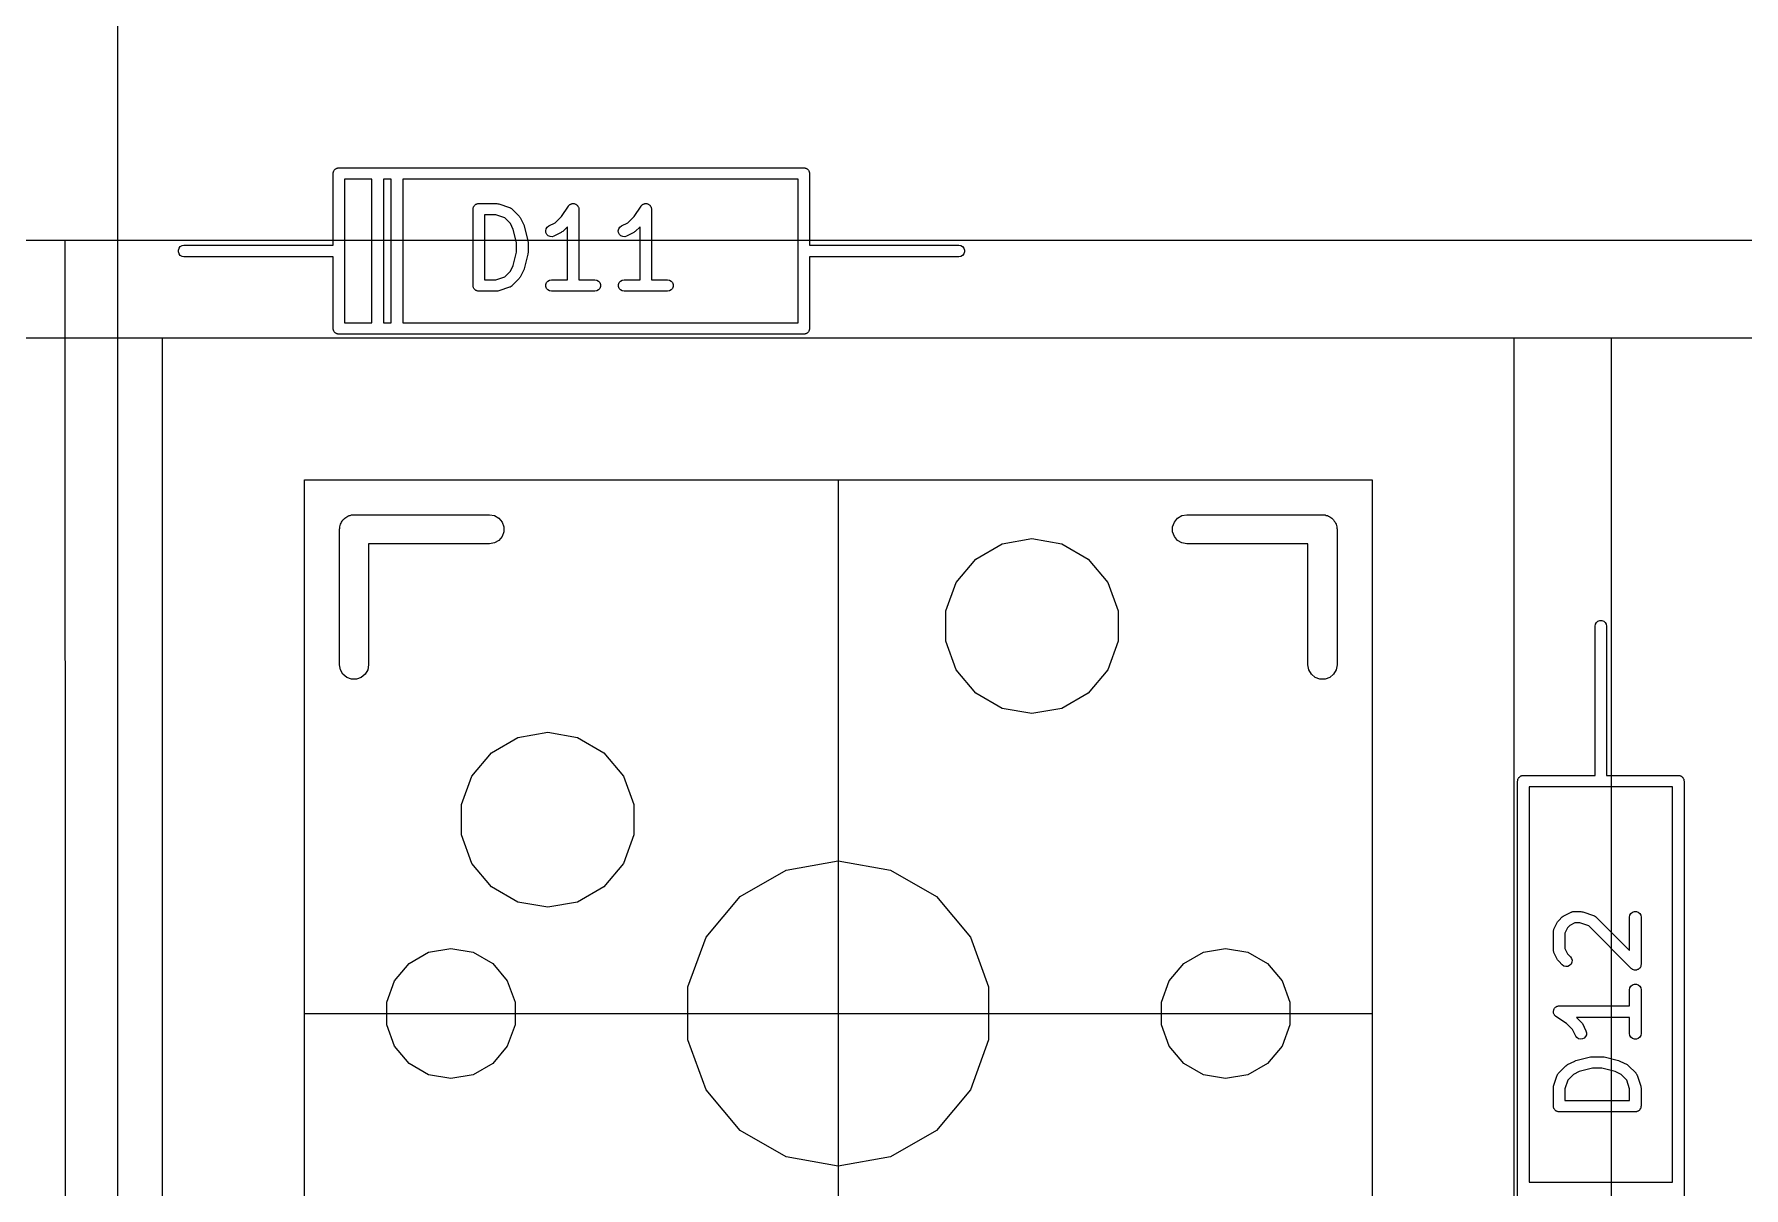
# Model space of a CAD drawing. Header units: millimetres. Extents: x 30 to 728, y -111 to 447.
# Drawn here: x 63.06 to 85.48, y 165.8 to 180.93 of the extents above; entities that cross this region are included whole.
import ezdxf

# ---------------------------------------------------------------- set-up
doc = ezdxf.new("R2010")
doc.units = ezdxf.units.MM
for name, color, linetype in [('BLACK', 7, 'Continuous'), ('プレート', 6, 'Continuous'), ('化粧板', 1, 'Continuous'), ('参照キーキャップ', 7, 'Continuous'), ('寸法', 21, 'Continuous')]:
    doc.layers.add(name, color=color, linetype=linetype)
doc.layers.add('補助線', color=4, linetype='Continuous', transparency=0.8)

# ---------------------------------------------------------------- blocks, each defined once
blk = doc.blocks.new('hhskb-F.SilkS')
at = {"layer": 'BLACK'}
for p, q in [((33.377, -48.984), (33.3781, -48.9775)), ((33.377, -49.925), (33.377, -48.984)), ((33.3781, -48.971), (33.3804, -48.9648)), ((33.3781, -48.9775), (33.3781, -48.971)), ((33.3804, -48.9648), (33.3815, -48.9583)), ((33.3815, -48.9583), (33.3848, -48.9527)), ((33.3848, -48.9527), (33.387, -48.9465)), ((33.387, -48.9465), (33.3913, -48.9415)), ((33.3913, -48.9415), (33.3945, -48.9358)), ((33.3945, -48.9358), (33.3996, -48.9316)), ((33.3996, -48.9316), (33.4038, -48.9265)), ((33.4038, -48.9265), (33.4095, -48.9233)), ((33.4095, -48.9233), (33.4145, -48.919)), ((33.4145, -48.919), (33.4207, -48.9168)), ((33.4207, -48.9168), (33.4263, -48.9135)), ((33.4263, -48.9135), (33.4328, -48.9124)), ((33.4328, -48.9124), (33.439, -48.9101)), ((33.439, -48.9101), (33.4455, -48.9101)), ((33.4455, -48.9101), (33.452, -48.909)), ((33.452, -48.909), (39.548, -48.909)), ((33.527, -49.059), (33.527, -50)), ((33.885, -49.059), (33.527, -49.059)), ((33.885, -50.941), (33.885, -49.059)), ((34.035, -49.059), (34.035, -50.941)), ((34.139, -49.059), (34.035, -49.059)), ((34.139, -50.941), (34.139, -49.059)), ((34.289, -49.059), (34.289, -50.941)), ((39.473, -49.059), (34.289, -49.059)), ((39.473, -50), (39.473, -49.059)), ((39.548, -48.909), (39.5545, -48.9101)), ((39.5545, -48.9101), (39.561, -48.9101)), ((39.561, -48.9101), (39.5672, -48.9124)), ((39.5672, -48.9124), (39.5737, -48.9135)), ((39.5737, -48.9135), (39.5793, -48.9168)), ((39.5793, -48.9168), (39.5855, -48.919)), ((39.5855, -48.919), (39.5905, -48.9233)), ((39.5905, -48.9233), (39.5962, -48.9265)), ((39.5962, -48.9265), (39.6004, -48.9316)), ((39.6004, -48.9316), (39.6055, -48.9358)), ((39.6055, -48.9358), (39.6087, -48.9415)), ((39.6087, -48.9415), (39.613, -48.9465)), ((39.613, -48.9465), (39.6152, -48.9527)), ((39.6152, -48.9527), (39.6185, -48.9583)), ((39.6185, -48.9583), (39.6196, -48.9648)), ((39.6196, -48.9648), (39.6219, -48.971)), ((39.6219, -48.971), (39.6219, -48.9775)), ((39.6219, -48.9775), (39.623, -48.984)), ((39.623, -48.984), (39.623, -49.925)), ((35.2107, -49.4524), (35.2119, -49.4459)), ((35.2107, -50.4524), (35.2107, -49.4524)), ((35.2119, -49.4394), (35.2141, -49.4332)), ((35.2119, -49.4459), (35.2119, -49.4394)), ((35.2141, -49.4332), (35.2152, -49.4267)), ((35.2152, -49.4267), (35.2185, -49.421)), ((35.2185, -49.421), (35.2208, -49.4149)), ((35.2208, -49.4149), (35.225, -49.4099)), ((35.225, -49.4099), (35.2283, -49.4042)), ((35.2283, -49.4042), (35.2333, -49.4)), ((35.2333, -49.4), (35.2375, -49.3949)), ((35.2375, -49.3949), (35.2432, -49.3916)), ((35.2432, -49.3916), (35.2482, -49.3874)), ((35.2482, -49.3874), (35.2544, -49.3852)), ((35.2544, -49.3852), (35.2601, -49.3819)), ((35.2601, -49.3819), (35.2665, -49.3808)), ((35.2665, -49.3808), (35.2727, -49.3785)), ((35.2727, -49.3785), (35.2793, -49.3785)), ((35.2793, -49.3785), (35.2857, -49.3774)), ((35.2857, -49.3774), (35.5238, -49.3774)), ((35.3607, -49.5274), (35.3607, -50.3774)), ((35.5116, -49.5274), (35.3607, -49.5274)), ((35.6262, -49.5656), (35.5116, -49.5274)), ((35.5238, -49.3774), (35.5356, -49.3795)), ((35.5356, -49.3795), (35.5475, -49.3812)), ((35.5475, -49.3812), (35.6904, -49.4288)), ((35.6904, -49.4288), (35.6942, -49.4309)), ((35.6942, -49.4309), (35.6984, -49.432)), ((35.6984, -49.432), (35.7056, -49.4371)), ((35.7056, -49.4371), (35.7133, -49.4413)), ((35.7133, -49.4413), (35.7162, -49.4445)), ((35.7162, -49.4445), (35.7197, -49.447)), ((35.7197, -49.447), (35.8149, -49.5422)), ((35.8149, -49.5422), (35.8218, -49.5521)), ((36.3703, -49.5475), (36.4614, -49.4108)), ((36.4614, -49.4108), (36.4643, -49.4078)), ((36.4643, -49.4078), (36.4664, -49.4042)), ((36.4664, -49.4042), (36.4732, -49.3984)), ((36.4732, -49.3984), (36.4794, -49.3919)), ((36.4794, -49.3919), (36.4831, -49.3901)), ((36.4831, -49.3901), (36.4863, -49.3874)), ((36.4863, -49.3874), (36.4947, -49.3844)), ((36.4947, -49.3844), (36.5027, -49.3804)), ((36.5027, -49.3804), (36.5069, -49.3799)), ((36.5069, -49.3799), (36.5108, -49.3785)), ((36.5108, -49.3785), (36.5197, -49.3785)), ((36.5197, -49.3785), (36.5286, -49.3775)), ((36.5286, -49.3775), (36.5327, -49.3785)), ((36.5327, -49.3785), (36.5368, -49.3785)), ((36.5368, -49.3785), (36.5452, -49.3816)), ((36.5452, -49.3816), (36.5539, -49.3837)), ((36.5539, -49.3837), (36.5574, -49.386)), ((36.5574, -49.386), (36.5613, -49.3874)), ((36.5613, -49.3874), (36.5682, -49.3932)), ((36.5682, -49.3932), (36.5756, -49.3981)), ((36.5756, -49.3981), (36.5781, -49.4015)), ((36.5781, -49.4015), (36.5813, -49.4042)), ((36.5813, -49.4042), (36.5857, -49.4119)), ((36.5857, -49.4119), (36.591, -49.4191)), ((36.591, -49.4191), (36.5922, -49.4231)), ((36.5922, -49.4231), (36.5943, -49.4267)), ((36.5943, -49.4267), (36.5958, -49.4355)), ((36.5958, -49.4355), (36.5984, -49.4441)), ((36.5984, -49.4441), (36.5981, -49.4483)), ((36.5981, -49.4483), (36.5988, -49.4524)), ((36.5988, -49.4524), (36.5988, -50.3774)), ((37.3227, -49.5475), (37.4138, -49.4108)), ((37.4138, -49.4108), (37.4167, -49.4078)), ((37.4167, -49.4078), (37.4187, -49.4042)), ((37.4187, -49.4042), (37.4256, -49.3984)), ((37.4256, -49.3984), (37.4318, -49.3919)), ((37.4318, -49.3919), (37.4355, -49.3901)), ((37.4355, -49.3901), (37.4387, -49.3874)), ((37.4387, -49.3874), (37.4471, -49.3844)), ((37.4471, -49.3844), (37.4551, -49.3804)), ((37.4551, -49.3804), (37.4593, -49.3799)), ((37.4593, -49.3799), (37.4632, -49.3785)), ((37.4632, -49.3785), (37.4721, -49.3785)), ((37.4721, -49.3785), (37.481, -49.3775)), ((37.481, -49.3775), (37.4851, -49.3785)), ((37.4851, -49.3785), (37.4892, -49.3785)), ((37.4892, -49.3785), (37.4976, -49.3816)), ((37.4976, -49.3816), (37.5063, -49.3837)), ((37.5063, -49.3837), (37.5098, -49.386)), ((37.5098, -49.386), (37.5137, -49.3874)), ((37.5137, -49.3874), (37.5205, -49.3932)), ((37.5205, -49.3932), (37.528, -49.3981)), ((37.528, -49.3981), (37.5305, -49.4015)), ((37.5305, -49.4015), (37.5336, -49.4042)), ((37.5336, -49.4042), (37.5381, -49.4119)), ((37.5381, -49.4119), (37.5434, -49.4191)), ((37.5434, -49.4191), (37.5446, -49.4231)), ((37.5446, -49.4231), (37.5467, -49.4267)), ((37.5467, -49.4267), (37.5482, -49.4355)), ((37.5482, -49.4355), (37.5507, -49.4441)), ((37.5507, -49.4441), (37.5505, -49.4483)), ((37.5505, -49.4483), (37.5512, -49.4524)), ((37.5512, -49.4524), (37.5512, -50.3774)), ((35.7003, -49.6397), (35.6262, -49.5656)), ((35.7388, -49.7167), (35.7003, -49.6397)), ((35.7821, -49.8902), (35.7388, -49.7167)), ((35.8218, -49.5521), (35.829, -49.5617)), ((35.829, -49.5617), (35.8766, -49.6569)), ((35.8766, -49.6569), (35.8789, -49.6648)), ((35.8789, -49.6648), (35.8823, -49.6723)), ((35.8823, -49.6723), (35.9299, -49.8628)), ((36.1632, -49.7336), (36.1693, -49.7083)), ((36.1662, -49.7595), (36.1632, -49.7336)), ((36.1779, -49.7828), (36.1662, -49.7595)), ((36.1693, -49.7083), (36.1836, -49.6865)), ((36.1836, -49.6865), (36.2046, -49.671)), ((36.2046, -49.671), (36.2889, -49.6288)), ((36.3669, -49.7576), (36.2716, -49.8052)), ((36.2889, -49.6288), (36.3703, -49.5475)), ((36.3765, -49.7504), (36.3669, -49.7576)), ((36.3864, -49.7435), (36.3765, -49.7504)), ((36.4488, -49.6811), (36.3864, -49.7435)), ((36.4488, -50.3774), (36.4488, -49.6811)), ((37.1156, -49.7336), (37.1217, -49.7083)), ((37.1186, -49.7595), (37.1156, -49.7336)), ((37.1302, -49.7828), (37.1186, -49.7595)), ((37.1217, -49.7083), (37.136, -49.6865)), ((37.136, -49.6865), (37.1569, -49.671)), ((37.1569, -49.671), (37.2413, -49.6288)), ((37.3193, -49.7576), (37.224, -49.8052)), ((37.2413, -49.6288), (37.3227, -49.5475)), ((37.3289, -49.7504), (37.3193, -49.7576)), ((37.3387, -49.7435), (37.3289, -49.7504)), ((37.4012, -49.6811), (37.3387, -49.7435)), ((37.4012, -50.3774), (37.4012, -49.6811)), ((31.3461, -49.987), (31.355, -49.9625)), ((31.3461, -50.013), (31.3461, -49.987)), ((31.355, -49.9625), (31.3718, -49.9425)), ((31.3718, -49.9425), (31.3943, -49.9295)), ((31.3943, -49.9295), (31.42, -49.925)), ((31.42, -49.925), (32.69, -49.925)), ((32.69, -49.925), (33.377, -49.925)), ((35.7821, -50.0146), (35.7821, -49.8902)), ((35.9299, -49.8628), (35.9305, -49.8719)), ((35.9305, -49.8719), (35.9321, -49.881)), ((35.9321, -49.881), (35.9321, -50.0238)), ((36.1968, -49.8007), (36.1779, -49.7828)), ((36.2207, -49.811), (36.1968, -49.8007)), ((36.2467, -49.8126), (36.2207, -49.811)), ((36.2716, -49.8052), (36.2467, -49.8126)), ((37.1492, -49.8007), (37.1302, -49.7828)), ((37.173, -49.811), (37.1492, -49.8007)), ((37.199, -49.8126), (37.173, -49.811)), ((37.224, -49.8052), (37.199, -49.8126)), ((39.623, -49.925), (40.31, -49.925)), ((40.31, -49.925), (41.58, -49.925)), ((41.58, -49.925), (41.6057, -49.9295)), ((41.6057, -49.9295), (41.6282, -49.9425)), ((41.6282, -49.9425), (41.645, -49.9625)), ((41.645, -49.9625), (41.6539, -49.987)), ((41.6539, -49.987), (41.6539, -50.013)), ((31.355, -50.0375), (31.3461, -50.013)), ((31.3718, -50.0575), (31.355, -50.0375)), ((31.3943, -50.0705), (31.3718, -50.0575)), ((31.42, -50.075), (31.3943, -50.0705)), ((32.69, -50.075), (31.42, -50.075)), ((33.377, -50.075), (32.69, -50.075)), ((33.377, -51.016), (33.377, -50.075)), ((33.527, -50), (33.527, -50.941)), ((35.7003, -50.2651), (35.7388, -50.1881)), ((35.7388, -50.1881), (35.7821, -50.0146)), ((35.9299, -50.042), (35.8823, -50.2325)), ((35.9305, -50.0328), (35.9299, -50.042)), ((35.9321, -50.0238), (35.9305, -50.0328)), ((39.473, -50.941), (39.473, -50)), ((40.31, -50.075), (39.623, -50.075)), ((39.623, -50.075), (39.623, -51.016)), ((41.58, -50.075), (40.31, -50.075)), ((41.6057, -50.0705), (41.58, -50.075)), ((41.6282, -50.0575), (41.6057, -50.0705)), ((41.645, -50.0375), (41.6282, -50.0575)), ((41.6539, -50.013), (41.645, -50.0375)), ((35.3607, -50.3774), (35.5116, -50.3774)), ((35.5116, -50.3774), (35.6262, -50.3392)), ((35.6262, -50.3392), (35.7003, -50.2651)), ((35.8149, -50.3626), (35.7197, -50.4578)), ((35.8218, -50.3527), (35.8149, -50.3626)), ((35.829, -50.3431), (35.8218, -50.3527)), ((35.8766, -50.2478), (35.829, -50.3431)), ((35.8789, -50.24), (35.8766, -50.2478)), ((35.8823, -50.2325), (35.8789, -50.24)), ((36.1642, -50.4394), (36.1731, -50.4149)), ((36.1642, -50.4654), (36.1642, -50.4394)), ((36.1731, -50.4149), (36.1899, -50.3949)), ((36.1899, -50.3949), (36.2124, -50.3819)), ((36.2124, -50.3819), (36.2381, -50.3774)), ((36.2381, -50.3774), (36.4488, -50.3774)), ((36.5988, -50.3774), (36.8095, -50.3774)), ((36.8095, -50.3774), (36.8352, -50.3819)), ((36.8352, -50.3819), (36.8577, -50.3949)), ((36.8577, -50.3949), (36.8745, -50.4149)), ((36.8745, -50.4149), (36.8834, -50.4394)), ((36.8834, -50.4394), (36.8834, -50.4654)), ((37.1166, -50.4394), (37.1255, -50.4149)), ((37.1166, -50.4654), (37.1166, -50.4394)), ((37.1255, -50.4149), (37.1423, -50.3949)), ((37.1423, -50.3949), (37.1648, -50.3819)), ((37.1648, -50.3819), (37.1905, -50.3774)), ((37.1905, -50.3774), (37.4012, -50.3774)), ((37.5512, -50.3774), (37.7619, -50.3774)), ((37.7619, -50.3774), (37.7876, -50.3819)), ((37.7876, -50.3819), (37.8101, -50.3949)), ((37.8101, -50.3949), (37.8269, -50.4149)), ((37.8269, -50.4149), (37.8358, -50.4394)), ((37.8358, -50.4394), (37.8358, -50.4654)), ((35.2119, -50.4588), (35.2107, -50.4524)), ((35.2119, -50.4654), (35.2119, -50.4588)), ((35.2141, -50.4716), (35.2119, -50.4654)), ((35.2152, -50.478), (35.2141, -50.4716)), ((35.2185, -50.4837), (35.2152, -50.478)), ((35.2208, -50.4899), (35.2185, -50.4837)), ((35.225, -50.4949), (35.2208, -50.4899)), ((35.2283, -50.5006), (35.225, -50.4949)), ((35.2333, -50.5048), (35.2283, -50.5006)), ((35.2375, -50.5098), (35.2333, -50.5048)), ((35.2432, -50.5131), (35.2375, -50.5098)), ((35.2482, -50.5173), (35.2432, -50.5131)), ((35.2544, -50.5196), (35.2482, -50.5173)), ((35.2601, -50.5229), (35.2544, -50.5196)), ((35.2665, -50.524), (35.2601, -50.5229)), ((35.2727, -50.5262), (35.2665, -50.524)), ((35.2793, -50.5262), (35.2727, -50.5262)), ((35.2857, -50.5274), (35.2793, -50.5262)), ((35.5238, -50.5274), (35.2857, -50.5274)), ((35.5356, -50.5253), (35.5238, -50.5274)), ((35.5475, -50.5235), (35.5356, -50.5253)), ((35.6904, -50.4759), (35.5475, -50.5235)), ((35.6942, -50.4739), (35.6904, -50.4759)), ((35.6984, -50.4727), (35.6942, -50.4739)), ((35.7056, -50.4677), (35.6984, -50.4727)), ((35.7133, -50.4635), (35.7056, -50.4677)), ((35.7162, -50.4603), (35.7133, -50.4635)), ((35.7197, -50.4578), (35.7162, -50.4603)), ((36.1731, -50.4899), (36.1642, -50.4654)), ((36.1899, -50.5098), (36.1731, -50.4899)), ((36.2124, -50.5229), (36.1899, -50.5098)), ((36.2381, -50.5274), (36.2124, -50.5229)), ((36.8095, -50.5274), (36.2381, -50.5274)), ((36.8352, -50.5229), (36.8095, -50.5274)), ((36.8577, -50.5098), (36.8352, -50.5229)), ((36.8745, -50.4899), (36.8577, -50.5098)), ((36.8834, -50.4654), (36.8745, -50.4899)), ((37.1255, -50.4899), (37.1166, -50.4654)), ((37.1423, -50.5098), (37.1255, -50.4899)), ((37.1648, -50.5229), (37.1423, -50.5098)), ((37.1905, -50.5274), (37.1648, -50.5229)), ((37.7619, -50.5274), (37.1905, -50.5274)), ((37.7876, -50.5229), (37.7619, -50.5274)), ((37.8101, -50.5098), (37.7876, -50.5229)), ((37.8269, -50.4899), (37.8101, -50.5098)), ((37.8358, -50.4654), (37.8269, -50.4899)), ((33.3781, -51.0225), (33.377, -51.016)), ((33.3781, -51.029), (33.3781, -51.0225)), ((33.3804, -51.0352), (33.3781, -51.029)), ((33.3815, -51.0417), (33.3804, -51.0352)), ((33.3848, -51.0473), (33.3815, -51.0417)), ((33.387, -51.0535), (33.3848, -51.0473)), ((33.3913, -51.0585), (33.387, -51.0535)), ((33.3945, -51.0642), (33.3913, -51.0585)), ((33.3996, -51.0684), (33.3945, -51.0642)), ((33.4038, -51.0735), (33.3996, -51.0684)), ((33.4095, -51.0767), (33.4038, -51.0735)), ((33.4145, -51.081), (33.4095, -51.0767)), ((33.4207, -51.0832), (33.4145, -51.081)), ((33.4263, -51.0865), (33.4207, -51.0832)), ((33.4328, -51.0876), (33.4263, -51.0865)), ((33.439, -51.0899), (33.4328, -51.0876)), ((33.4455, -51.0899), (33.439, -51.0899)), ((33.452, -51.091), (33.4455, -51.0899)), ((39.548, -51.091), (33.452, -51.091)), ((33.527, -50.941), (33.885, -50.941)), ((34.035, -50.941), (34.139, -50.941)), ((34.289, -50.941), (39.473, -50.941)), ((39.5545, -51.0899), (39.548, -51.091)), ((39.561, -51.0899), (39.5545, -51.0899)), ((39.5672, -51.0876), (39.561, -51.0899)), ((39.5737, -51.0865), (39.5672, -51.0876)), ((39.5793, -51.0832), (39.5737, -51.0865)), ((39.5855, -51.081), (39.5793, -51.0832)), ((39.5905, -51.0767), (39.5855, -51.081)), ((39.5962, -51.0735), (39.5905, -51.0767)), ((39.6004, -51.0684), (39.5962, -51.0735)), ((39.6055, -51.0642), (39.6004, -51.0684)), ((39.6087, -51.0585), (39.6055, -51.0642)), ((39.613, -51.0535), (39.6087, -51.0585)), ((39.6152, -51.0473), (39.613, -51.0535)), ((39.6185, -51.0417), (39.6152, -51.0473)), ((39.6196, -51.0352), (39.6185, -51.0417)), ((39.6219, -51.029), (39.6196, -51.0352)), ((39.623, -51.016), (39.6219, -51.0225)), ((39.6219, -51.0225), (39.6219, -51.029)), ((33.471, -53.5848), (33.4793, -53.5704)), ((33.4793, -53.5704), (33.485, -53.5547)), ((33.485, -53.5547), (33.4957, -53.542)), ((33.4957, -53.542), (33.5041, -53.5275)), ((33.5041, -53.5275), (33.5168, -53.5168)), ((33.5168, -53.5168), (33.5275, -53.5041)), ((33.5275, -53.5041), (33.542, -53.4957)), ((33.542, -53.4957), (33.5547, -53.485)), ((33.5547, -53.485), (33.5704, -53.4793)), ((33.5704, -53.4793), (33.5848, -53.471)), ((33.5848, -53.471), (33.6013, -53.4681)), ((33.6013, -53.4681), (33.6169, -53.4624)), ((33.6169, -53.4624), (33.6336, -53.4624)), ((33.6336, -53.4624), (33.65, -53.4595)), ((33.65, -53.4595), (35.428, -53.4595)), ((35.428, -53.4595), (35.4932, -53.471)), ((35.4932, -53.471), (35.5505, -53.5041)), ((35.5505, -53.5041), (35.593, -53.5547)), ((35.593, -53.5547), (35.6156, -53.6169)), ((44.3844, -53.6169), (44.407, -53.5547)), ((44.407, -53.5547), (44.4495, -53.5041)), ((44.4495, -53.5041), (44.5068, -53.471)), ((44.5068, -53.471), (44.572, -53.4595)), ((44.572, -53.4595), (46.35, -53.4595)), ((46.35, -53.4595), (46.3664, -53.4624)), ((46.3664, -53.4624), (46.3831, -53.4624)), ((46.3831, -53.4624), (46.3987, -53.4681)), ((46.3987, -53.4681), (46.4152, -53.471)), ((46.4152, -53.471), (46.4296, -53.4793)), ((46.4296, -53.4793), (46.4452, -53.485)), ((46.4452, -53.485), (46.458, -53.4957)), ((46.458, -53.4957), (46.4725, -53.5041)), ((46.4725, -53.5041), (46.4832, -53.5168)), ((46.4832, -53.5168), (46.4959, -53.5275)), ((46.4959, -53.5275), (46.5043, -53.542)), ((46.5043, -53.542), (46.515, -53.5547)), ((46.515, -53.5547), (46.5207, -53.5704)), ((46.5207, -53.5704), (46.529, -53.5848)), ((33.4595, -53.65), (33.4624, -53.6336)), ((33.4595, -55.428), (33.4595, -53.65)), ((33.4624, -53.6169), (33.4681, -53.6013)), ((33.4624, -53.6336), (33.4624, -53.6169)), ((33.4681, -53.6013), (33.471, -53.5848)), ((35.5505, -53.7959), (35.4932, -53.829)), ((35.593, -53.7452), (35.5505, -53.7959)), ((35.6156, -53.6831), (35.593, -53.7452)), ((35.6156, -53.6169), (35.6156, -53.6831)), ((42.1476, -53.8418), (42.54, -53.7726)), ((42.54, -53.7726), (42.9324, -53.8418)), ((44.3844, -53.6831), (44.3844, -53.6169)), ((44.407, -53.7452), (44.3844, -53.6831)), ((44.4495, -53.7959), (44.407, -53.7452)), ((44.5068, -53.829), (44.4495, -53.7959)), ((46.529, -53.5848), (46.5319, -53.6013)), ((46.5319, -53.6013), (46.5376, -53.6169)), ((46.5376, -53.6169), (46.5376, -53.6336)), ((46.5376, -53.6336), (46.5405, -53.65)), ((46.5405, -53.65), (46.5405, -55.428)), ((35.428, -53.8405), (33.8405, -53.8405)), ((33.8405, -53.8405), (33.8405, -55.428)), ((35.4932, -53.829), (35.428, -53.8405)), ((41.8025, -54.0411), (42.1476, -53.8418)), ((42.9324, -53.8418), (43.2775, -54.0411)), ((44.572, -53.8405), (44.5068, -53.829)), ((46.1595, -53.8405), (44.572, -53.8405)), ((46.1595, -55.428), (46.1595, -53.8405)), ((41.5464, -54.3463), (41.8025, -54.0411)), ((43.2775, -54.0411), (43.5336, -54.3463)), ((41.4101, -54.7208), (41.5464, -54.3463)), ((43.5336, -54.3463), (43.6699, -54.7208)), ((41.4101, -55.1192), (41.4101, -54.7208)), ((43.6699, -54.7208), (43.6699, -55.1192)), ((49.925, -54.92), (49.9295, -54.8943)), ((49.925, -56.19), (49.925, -54.92)), ((49.9295, -54.8943), (49.9425, -54.8718)), ((49.9425, -54.8718), (49.9625, -54.855)), ((49.9625, -54.855), (49.987, -54.8461)), ((49.987, -54.8461), (50.013, -54.8461)), ((50.013, -54.8461), (50.0375, -54.855)), ((50.0375, -54.855), (50.0575, -54.8718)), ((50.0575, -54.8718), (50.0705, -54.8943)), ((50.0705, -54.8943), (50.075, -54.92)), ((50.075, -54.92), (50.075, -56.19)), ((41.5464, -55.4937), (41.4101, -55.1192)), ((43.6699, -55.1192), (43.5336, -55.4937)), ((33.471, -55.4932), (33.4595, -55.428)), ((33.5041, -55.5505), (33.471, -55.4932)), ((33.5547, -55.593), (33.5041, -55.5505)), ((33.6169, -55.6156), (33.5547, -55.593)), ((33.7452, -55.593), (33.6831, -55.6156)), ((33.7959, -55.5505), (33.7452, -55.593)), ((33.829, -55.4932), (33.7959, -55.5505)), ((33.8405, -55.428), (33.829, -55.4932)), ((41.8025, -55.7989), (41.5464, -55.4937)), ((43.5336, -55.4937), (43.2775, -55.7989)), ((46.171, -55.4932), (46.1595, -55.428)), ((46.2041, -55.5505), (46.171, -55.4932)), ((46.2548, -55.593), (46.2041, -55.5505)), ((46.3169, -55.6156), (46.2548, -55.593)), ((46.4452, -55.593), (46.3831, -55.6156)), ((46.4959, -55.5505), (46.4452, -55.593)), ((46.529, -55.4932), (46.4959, -55.5505)), ((46.5405, -55.428), (46.529, -55.4932)), ((33.6831, -55.6156), (33.6169, -55.6156)), ((42.1476, -55.9982), (41.8025, -55.7989)), ((43.2775, -55.7989), (42.9324, -55.9982)), ((46.3831, -55.6156), (46.3169, -55.6156)), ((42.54, -56.0674), (42.1476, -55.9982)), ((42.9324, -55.9982), (42.54, -56.0674)), ((49.925, -56.877), (49.925, -56.19)), ((50.075, -56.19), (50.075, -56.877)), ((35.4525, -56.5811), (35.7976, -56.3818)), ((35.7976, -56.3818), (36.19, -56.3126)), ((36.19, -56.3126), (36.5824, -56.3818)), ((36.5824, -56.3818), (36.9275, -56.5811)), ((35.1964, -56.8863), (35.4525, -56.5811)), ((36.9275, -56.5811), (37.1836, -56.8863)), ((35.0601, -57.2608), (35.1964, -56.8863)), ((37.1836, -56.8863), (37.3199, -57.2608)), ((48.9101, -56.939), (48.9124, -56.9328)), ((48.9101, -56.9455), (48.9101, -56.939)), ((48.9124, -56.9328), (48.9135, -56.9263)), ((48.9135, -56.9263), (48.9168, -56.9207)), ((48.9168, -56.9207), (48.919, -56.9145)), ((48.919, -56.9145), (48.9233, -56.9095)), ((48.9233, -56.9095), (48.9265, -56.9038)), ((48.9265, -56.9038), (48.9316, -56.8996)), ((48.9316, -56.8996), (48.9358, -56.8945)), ((48.9358, -56.8945), (48.9415, -56.8913)), ((48.9415, -56.8913), (48.9465, -56.887)), ((48.9465, -56.887), (48.9527, -56.8848)), ((48.9527, -56.8848), (48.9583, -56.8815)), ((48.9583, -56.8815), (48.9648, -56.8804)), ((48.9648, -56.8804), (48.971, -56.8781)), ((48.971, -56.8781), (48.9775, -56.8781)), ((48.9775, -56.8781), (48.984, -56.877)), ((48.984, -56.877), (49.925, -56.877)), ((50.075, -56.877), (51.016, -56.877)), ((51.016, -56.877), (51.0225, -56.8781)), ((51.0225, -56.8781), (51.029, -56.8781)), ((51.029, -56.8781), (51.0352, -56.8804)), ((51.0352, -56.8804), (51.0417, -56.8815)), ((51.0417, -56.8815), (51.0473, -56.8848)), ((51.0473, -56.8848), (51.0535, -56.887)), ((51.0535, -56.887), (51.0585, -56.8913)), ((51.0585, -56.8913), (51.0642, -56.8945)), ((51.0642, -56.8945), (51.0684, -56.8996)), ((51.0684, -56.8996), (51.0735, -56.9038)), ((51.0735, -56.9038), (51.0767, -56.9095)), ((51.0767, -56.9095), (51.081, -56.9145)), ((51.081, -56.9145), (51.0832, -56.9207)), ((51.0832, -56.9207), (51.0865, -56.9263)), ((51.0865, -56.9263), (51.0876, -56.9328)), ((51.0876, -56.9328), (51.0899, -56.939)), ((51.0899, -56.939), (51.0899, -56.9455)), ((48.909, -56.952), (48.9101, -56.9455)), ((48.909, -63.048), (48.909, -56.952)), ((50, -57.027), (49.059, -57.027)), ((49.059, -57.027), (49.059, -62.211)), ((50.941, -57.027), (50, -57.027)), ((50.941, -62.211), (50.941, -57.027)), ((51.0899, -56.9455), (51.091, -56.952)), ((51.091, -56.952), (51.091, -63.048)), ((35.0601, -57.6592), (35.0601, -57.2608)), ((37.3199, -57.2608), (37.3199, -57.6592)), ((35.1964, -58.0337), (35.0601, -57.6592)), ((37.3199, -57.6592), (37.1836, -58.0337)), ((35.4525, -58.3389), (35.1964, -58.0337)), ((37.1836, -58.0337), (36.9275, -58.3389)), ((39.3154, -58.1192), (40, -57.9985)), ((40, -57.9985), (40.6846, -58.1192)), ((38.7135, -58.4667), (39.3154, -58.1192)), ((40.6846, -58.1192), (41.2865, -58.4667)), ((35.7976, -58.5382), (35.4525, -58.3389)), ((36.9275, -58.3389), (36.5824, -58.5382)), ((38.2666, -58.9992), (38.7135, -58.4667)), ((41.2865, -58.4667), (41.7334, -58.9992)), ((36.19, -58.6074), (35.7976, -58.5382)), ((36.5824, -58.5382), (36.19, -58.6074)), ((49.447, -58.7803), (49.4946, -58.7327)), ((49.4946, -58.7327), (49.5044, -58.7258)), ((49.5044, -58.7258), (49.5141, -58.7186)), ((49.5141, -58.7186), (49.6093, -58.671)), ((49.6093, -58.671), (49.6135, -58.6698)), ((49.6135, -58.6698), (49.6172, -58.6676)), ((49.6172, -58.6676), (49.6259, -58.6661)), ((49.6259, -58.6661), (49.6343, -58.6636)), ((49.6343, -58.6636), (49.6386, -58.6638)), ((49.6386, -58.6638), (49.6429, -58.6631)), ((49.6429, -58.6631), (49.7381, -58.6631)), ((49.7381, -58.6631), (49.7499, -58.6652)), ((49.7499, -58.6652), (49.7618, -58.6669)), ((49.7618, -58.6669), (49.9047, -58.7146)), ((49.9047, -58.7146), (49.9085, -58.7166)), ((49.9085, -58.7166), (49.9126, -58.7177)), ((49.9126, -58.7177), (49.9198, -58.7228)), ((49.9198, -58.7228), (49.9276, -58.727)), ((49.9276, -58.727), (49.9304, -58.7302)), ((49.9304, -58.7302), (49.934, -58.7327)), ((49.934, -58.7327), (50.3774, -59.1761)), ((50.3774, -58.7381), (50.3819, -58.7124)), ((50.3819, -58.7124), (50.3949, -58.6899)), ((50.3949, -58.6899), (50.4149, -58.6731)), ((50.4149, -58.6731), (50.4394, -58.6642)), ((50.4394, -58.6642), (50.4654, -58.6642)), ((50.4654, -58.6642), (50.4899, -58.6731)), ((50.4899, -58.6731), (50.5098, -58.6899)), ((50.5098, -58.6899), (50.5229, -58.7124)), ((50.5229, -58.7124), (50.5274, -58.7381)), ((49.3774, -58.9286), (49.3781, -58.9243)), ((49.3774, -59.1667), (49.3774, -58.9286)), ((49.3779, -58.92), (49.3804, -58.9116)), ((49.3781, -58.9243), (49.3779, -58.92)), ((49.3804, -58.9116), (49.3819, -58.9029)), ((49.3819, -58.9029), (49.3841, -58.8992)), ((49.3841, -58.8992), (49.3853, -58.895)), ((49.3853, -58.895), (49.4329, -58.7998)), ((49.4329, -58.7998), (49.4401, -58.7901)), ((49.4401, -58.7901), (49.447, -58.7803)), ((49.5616, -58.8778), (49.5274, -58.9463)), ((49.5274, -58.9463), (49.5274, -59.149)), ((49.592, -58.8474), (49.5616, -58.8778)), ((49.6606, -58.8131), (49.592, -58.8474)), ((49.7259, -58.8131), (49.6606, -58.8131)), ((49.8404, -58.8513), (49.7259, -58.8131)), ((50.3993, -59.4102), (49.8404, -58.8513)), ((50.3774, -59.1761), (50.3774, -58.7381)), ((50.5274, -58.7381), (50.5274, -59.3571)), ((34.6279, -59.1974), (34.92, -59.1458)), ((34.92, -59.1458), (35.2121, -59.1974)), ((38.0289, -59.6524), (38.2666, -58.9992)), ((41.7334, -58.9992), (41.9711, -59.6524)), ((44.7879, -59.1974), (45.08, -59.1458)), ((45.08, -59.1458), (45.3721, -59.1974)), ((49.3781, -59.1709), (49.3774, -59.1667)), ((49.3779, -59.1752), (49.3781, -59.1709)), ((49.3804, -59.1837), (49.3779, -59.1752)), ((49.3819, -59.1923), (49.3804, -59.1837)), ((49.5274, -59.149), (49.5616, -59.2175)), ((34.1803, -59.5729), (34.371, -59.3457)), ((34.371, -59.3457), (34.6279, -59.1974)), ((35.2121, -59.1974), (35.469, -59.3457)), ((35.469, -59.3457), (35.6597, -59.5729)), ((44.3403, -59.5729), (44.531, -59.3457)), ((44.531, -59.3457), (44.7879, -59.1974)), ((45.3721, -59.1974), (45.629, -59.3457)), ((45.629, -59.3457), (45.8197, -59.5729)), ((49.3841, -59.1961), (49.3819, -59.1923)), ((49.3853, -59.2002), (49.3841, -59.1961)), ((49.4329, -59.2954), (49.3853, -59.2002)), ((49.4401, -59.3051), (49.4329, -59.2954)), ((49.447, -59.3149), (49.4401, -59.3051)), ((49.4946, -59.3626), (49.447, -59.3149)), ((49.5159, -59.3775), (49.4946, -59.3626)), ((49.5411, -59.3842), (49.5159, -59.3775)), ((49.567, -59.382), (49.5411, -59.3842)), ((49.5616, -59.2175), (49.6007, -59.2565)), ((49.5906, -59.371), (49.567, -59.382)), ((49.6091, -59.3525), (49.5906, -59.371)), ((49.6007, -59.2565), (49.6156, -59.2778)), ((49.6201, -59.3289), (49.6091, -59.3525)), ((49.6156, -59.2778), (49.6223, -59.303)), ((49.6223, -59.303), (49.6201, -59.3289)), ((50.5098, -59.4054), (50.5023, -59.4116)), ((50.5115, -59.4025), (50.5098, -59.4054)), ((50.5138, -59.4002), (50.5115, -59.4025)), ((50.518, -59.3913), (50.5138, -59.4002)), ((50.5229, -59.3828), (50.518, -59.3913)), ((50.5234, -59.3795), (50.5229, -59.3828)), ((50.5248, -59.3766), (50.5234, -59.3795)), ((50.5257, -59.3668), (50.5248, -59.3766)), ((50.5274, -59.3571), (50.5257, -59.3668)), ((34.0788, -59.8517), (34.1803, -59.5729)), ((35.6597, -59.5729), (35.7612, -59.8517)), ((44.2388, -59.8517), (44.3403, -59.5729)), ((45.8197, -59.5729), (45.9212, -59.8517)), ((50.3949, -59.6423), (50.4149, -59.6255)), ((50.4074, -59.4158), (50.3993, -59.4102)), ((50.4149, -59.4221), (50.4074, -59.4158)), ((50.418, -59.4232), (50.4149, -59.4221)), ((50.4149, -59.6255), (50.4394, -59.6166)), ((50.4207, -59.4251), (50.418, -59.4232)), ((50.4302, -59.4277), (50.4207, -59.4251)), ((50.4394, -59.431), (50.4302, -59.4277)), ((50.4427, -59.431), (50.4394, -59.431)), ((50.4394, -59.6166), (50.4654, -59.6166)), ((50.4458, -59.4319), (50.4427, -59.431)), ((50.4556, -59.431), (50.4458, -59.4319)), ((50.4654, -59.431), (50.4556, -59.431)), ((50.4685, -59.4299), (50.4654, -59.431)), ((50.4654, -59.6166), (50.4899, -59.6255)), ((50.4718, -59.4296), (50.4685, -59.4299)), ((50.4807, -59.4254), (50.4718, -59.4296)), ((50.4899, -59.4221), (50.4807, -59.4254)), ((50.4924, -59.42), (50.4899, -59.4221)), ((50.4899, -59.6255), (50.5098, -59.6423)), ((50.4954, -59.4186), (50.4924, -59.42)), ((50.5023, -59.4116), (50.4954, -59.4186)), ((34.0788, -60.1483), (34.0788, -59.8517)), ((35.7612, -59.8517), (35.7612, -60.1483)), ((38.0289, -60.3476), (38.0289, -59.6524)), ((41.9711, -59.6524), (41.9711, -60.3476)), ((44.2388, -60.1483), (44.2388, -59.8517)), ((45.9212, -59.8517), (45.9212, -60.1483)), ((50.3774, -59.6905), (50.3819, -59.6648)), ((50.3774, -59.9012), (50.3774, -59.6905)), ((50.3819, -59.6648), (50.3949, -59.6423)), ((50.5098, -59.6423), (50.5229, -59.6648)), ((50.5229, -59.6648), (50.5274, -59.6905)), ((50.5274, -59.6905), (50.5274, -60.2619)), ((49.3775, -59.9714), (49.3785, -59.9673)), ((49.3785, -59.9803), (49.3775, -59.9714)), ((49.3785, -59.9632), (49.3816, -59.9548)), ((49.3785, -59.9673), (49.3785, -59.9632)), ((49.3785, -59.9892), (49.3785, -59.9803)), ((49.3799, -59.9931), (49.3785, -59.9892)), ((49.3804, -59.9973), (49.3799, -59.9931)), ((49.3844, -60.0053), (49.3804, -59.9973)), ((49.3816, -59.9548), (49.3837, -59.9461)), ((49.3837, -59.9461), (49.386, -59.9426)), ((49.3874, -60.0137), (49.3844, -60.0053)), ((49.386, -59.9426), (49.3874, -59.9387)), ((49.3874, -59.9387), (49.3932, -59.9318)), ((49.3901, -60.0169), (49.3874, -60.0137)), ((49.3919, -60.0206), (49.3901, -60.0169)), ((49.3984, -60.0268), (49.3919, -60.0206)), ((49.3932, -59.9318), (49.3981, -59.9244)), ((49.3981, -59.9244), (49.4015, -59.9219)), ((49.4042, -60.0336), (49.3984, -60.0268)), ((49.4015, -59.9219), (49.4042, -59.9187)), ((49.4042, -59.9187), (49.4119, -59.9143)), ((49.4078, -60.0357), (49.4042, -60.0336)), ((49.4108, -60.0386), (49.4078, -60.0357)), ((49.5475, -60.1297), (49.4108, -60.0386)), ((49.4119, -59.9143), (49.4191, -59.909)), ((49.4191, -59.909), (49.4231, -59.9078)), ((49.4231, -59.9078), (49.4267, -59.9057)), ((49.4267, -59.9057), (49.4355, -59.9042)), ((49.4355, -59.9042), (49.4441, -59.9016)), ((49.4441, -59.9016), (49.4483, -59.9019)), ((49.4483, -59.9019), (49.4524, -59.9012)), ((49.4524, -59.9012), (50.3774, -59.9012)), ((50.3774, -60.0512), (49.6811, -60.0512)), ((49.6811, -60.0512), (49.7435, -60.1136)), ((50.3774, -60.2619), (50.3774, -60.0512)), ((34.1803, -60.4271), (34.0788, -60.1483)), ((35.7612, -60.1483), (35.6597, -60.4271)), ((44.3403, -60.4271), (44.2388, -60.1483)), ((45.9212, -60.1483), (45.8197, -60.4271)), ((49.6288, -60.2111), (49.5475, -60.1297)), ((49.671, -60.2954), (49.6288, -60.2111)), ((49.6865, -60.3164), (49.671, -60.2954)), ((49.7435, -60.1136), (49.7504, -60.1235)), ((49.7504, -60.1235), (49.7576, -60.1331)), ((49.7576, -60.1331), (49.8052, -60.2284)), ((49.8007, -60.3032), (49.7828, -60.3221)), ((49.811, -60.2793), (49.8007, -60.3032)), ((49.8052, -60.2284), (49.8126, -60.2533)), ((49.8126, -60.2533), (49.811, -60.2793)), ((50.3819, -60.2876), (50.3774, -60.2619)), ((50.3949, -60.3101), (50.3819, -60.2876)), ((50.5229, -60.2876), (50.5098, -60.3101)), ((50.5274, -60.2619), (50.5229, -60.2876)), ((34.371, -60.6543), (34.1803, -60.4271)), ((35.6597, -60.4271), (35.469, -60.6543)), ((38.2666, -61.0008), (38.0289, -60.3476)), ((41.9711, -60.3476), (41.7334, -61.0008)), ((44.531, -60.6543), (44.3403, -60.4271)), ((45.8197, -60.4271), (45.629, -60.6543)), ((49.7083, -60.3307), (49.6865, -60.3164)), ((49.7336, -60.3368), (49.7083, -60.3307)), ((49.7595, -60.3338), (49.7336, -60.3368)), ((49.7828, -60.3221), (49.7595, -60.3338)), ((50.4149, -60.3269), (50.3949, -60.3101)), ((50.4394, -60.3358), (50.4149, -60.3269)), ((50.4654, -60.3358), (50.4394, -60.3358)), ((50.4899, -60.3269), (50.4654, -60.3358)), ((50.5098, -60.3101), (50.4899, -60.3269)), ((34.6279, -60.8026), (34.371, -60.6543)), ((35.469, -60.6543), (35.2121, -60.8026)), ((44.7879, -60.8026), (44.531, -60.6543)), ((45.629, -60.6543), (45.3721, -60.8026)), ((49.447, -60.7803), (49.5422, -60.6851)), ((49.5422, -60.6851), (49.5521, -60.6782)), ((49.5521, -60.6782), (49.5617, -60.671)), ((49.5617, -60.671), (49.6569, -60.6234)), ((49.6569, -60.6234), (49.6648, -60.6211)), ((49.6648, -60.6211), (49.6723, -60.6177)), ((49.6723, -60.6177), (49.8628, -60.5701)), ((49.8902, -60.7179), (49.7167, -60.7612)), ((49.8628, -60.5701), (49.8719, -60.5694)), ((49.8719, -60.5694), (49.881, -60.5679)), ((49.881, -60.5679), (50.0238, -60.5679)), ((50.0146, -60.7179), (49.8902, -60.7179)), ((50.1881, -60.7612), (50.0146, -60.7179)), ((50.0238, -60.5679), (50.0328, -60.5694)), ((50.0328, -60.5694), (50.042, -60.5701)), ((50.042, -60.5701), (50.2325, -60.6177)), ((50.2325, -60.6177), (50.24, -60.6211)), ((50.24, -60.6211), (50.2478, -60.6234)), ((50.2478, -60.6234), (50.3431, -60.671)), ((50.3431, -60.671), (50.3527, -60.6782)), ((50.3527, -60.6782), (50.3626, -60.6851)), ((50.3626, -60.6851), (50.4578, -60.7803)), ((34.92, -60.8541), (34.6279, -60.8026)), ((35.2121, -60.8026), (34.92, -60.8541)), ((45.08, -60.8541), (44.7879, -60.8026)), ((45.3721, -60.8026), (45.08, -60.8541)), ((49.3774, -60.9762), (49.3795, -60.9643)), ((49.3774, -61.2143), (49.3774, -60.9762)), ((49.3795, -60.9643), (49.3812, -60.9525)), ((49.3812, -60.9525), (49.4288, -60.8096)), ((49.4288, -60.8096), (49.4309, -60.8058)), ((49.4309, -60.8058), (49.432, -60.8016)), ((49.432, -60.8016), (49.4371, -60.7944)), ((49.4371, -60.7944), (49.4413, -60.7867)), ((49.4413, -60.7867), (49.4445, -60.7838)), ((49.4445, -60.7838), (49.447, -60.7803)), ((49.5656, -60.8738), (49.5274, -60.9884)), ((49.6397, -60.7997), (49.5656, -60.8738)), ((49.7167, -60.7612), (49.6397, -60.7997)), ((50.2651, -60.7997), (50.1881, -60.7612)), ((50.3392, -60.8738), (50.2651, -60.7997)), ((50.3774, -60.9884), (50.3392, -60.8738)), ((50.4578, -60.7803), (50.4603, -60.7838)), ((50.4603, -60.7838), (50.4635, -60.7867)), ((50.4635, -60.7867), (50.4677, -60.7944)), ((50.4677, -60.7944), (50.4727, -60.8016)), ((50.4727, -60.8016), (50.4739, -60.8058)), ((50.4739, -60.8058), (50.4759, -60.8096)), ((50.4759, -60.8096), (50.5235, -60.9525)), ((50.5235, -60.9525), (50.5253, -60.9643)), ((50.5253, -60.9643), (50.5274, -60.9762)), ((50.5274, -60.9762), (50.5274, -61.2143)), ((38.7135, -61.5332), (38.2666, -61.0008)), ((41.7334, -61.0008), (41.2865, -61.5332)), ((49.5274, -60.9884), (49.5274, -61.1393)), ((49.5274, -61.1393), (50.3774, -61.1393)), ((50.3774, -61.1393), (50.3774, -60.9884)), ((49.3785, -61.2207), (49.3774, -61.2143)), ((49.3785, -61.2273), (49.3785, -61.2207)), ((49.3808, -61.2335), (49.3785, -61.2273)), ((49.3819, -61.2399), (49.3808, -61.2335)), ((49.3852, -61.2456), (49.3819, -61.2399)), ((49.3874, -61.2518), (49.3852, -61.2456)), ((49.3916, -61.2568), (49.3874, -61.2518)), ((49.3949, -61.2625), (49.3916, -61.2568)), ((49.4, -61.2667), (49.3949, -61.2625)), ((49.4042, -61.2717), (49.4, -61.2667)), ((49.4099, -61.275), (49.4042, -61.2717)), ((49.4149, -61.2792), (49.4099, -61.275)), ((49.421, -61.2815), (49.4149, -61.2792)), ((49.4267, -61.2848), (49.421, -61.2815)), ((49.4332, -61.2859), (49.4267, -61.2848)), ((49.4394, -61.2881), (49.4332, -61.2859)), ((49.4459, -61.2881), (49.4394, -61.2881)), ((49.4524, -61.2893), (49.4459, -61.2881)), ((50.4524, -61.2893), (49.4524, -61.2893)), ((50.4588, -61.2881), (50.4524, -61.2893)), ((50.4654, -61.2881), (50.4588, -61.2881)), ((50.4716, -61.2859), (50.4654, -61.2881)), ((50.478, -61.2848), (50.4716, -61.2859)), ((50.4837, -61.2815), (50.478, -61.2848)), ((50.4899, -61.2792), (50.4837, -61.2815)), ((50.4949, -61.275), (50.4899, -61.2792)), ((50.5006, -61.2717), (50.4949, -61.275)), ((50.5048, -61.2667), (50.5006, -61.2717)), ((50.5098, -61.2625), (50.5048, -61.2667)), ((50.5131, -61.2568), (50.5098, -61.2625)), ((50.5173, -61.2518), (50.5131, -61.2568)), ((50.5196, -61.2456), (50.5173, -61.2518)), ((50.5229, -61.2399), (50.5196, -61.2456)), ((50.524, -61.2335), (50.5229, -61.2399)), ((50.5262, -61.2273), (50.524, -61.2335)), ((50.5274, -61.2143), (50.5262, -61.2207)), ((50.5262, -61.2207), (50.5262, -61.2273)), ((39.3154, -61.8808), (38.7135, -61.5332)), ((41.2865, -61.5332), (40.6846, -61.8808)), ((40, -62.0015), (39.3154, -61.8808)), ((40.6846, -61.8808), (40, -62.0015)), ((49.059, -62.211), (50.941, -62.211))]:
    blk.add_line(p, q, dxfattribs=at)

msp = doc.modelspace()

# ---------------------------------------------------------------- linework, layer by layer
at = {"layer": 'プレート'}
msp.add_lwpolyline([(66.608, 161.086), (66.608, 175.086), (80.608, 175.086), (80.608, 161.086)], close=True, dxfattribs=at)
at = {"layer": '化粧板'}
msp.add_lwpolyline([(63.47, 178.227), (197.749, 178.227), (197.749, 157.945), (188.249, 157.945), (188.249, 140.207), (192.999, 140.207), (192.999, 121.227), (202.499, 121.227), (202.499, 81.977), (106.217, 81.977), (106.217, 100.955), (63.499, 101.001)], close=True, dxfattribs=at)
at = {"layer": '参照キーキャップ', "color": 7}
for points in [[(64.747, 176.947), (82.469, 176.947), (82.469, 159.225), (64.747, 159.225), (64.747, 176.947)], [(83.747, 176.947), (101.469, 176.947), (101.469, 159.225), (83.747, 159.225), (83.747, 176.947)]]:
    msp.add_lwpolyline(points, close=True, dxfattribs=at)
for points in [[(73.608, 169.086), (73.608, 167.086)], [(72.608, 168.086), (74.608, 168.086), (74.608, 168.086), (74.608, 168.086)]]:
    msp.add_lwpolyline(points, dxfattribs=at)
at = {"layer": '補助線'}
for p, q in [((64.158, 223.312), (64.158, 53.388)), ((30.626, 178.227), (254.261, 178.227)), ((30.626, 176.947), (254.261, 176.947)), ((73.608, 175.086), (73.608, 161.086)), ((66.608, 168.086), (80.608, 168.086))]:
    msp.add_line(p, q, dxfattribs=at)

# ---------------------------------------------------------------- block references
at = {"layer": '寸法', "linetype": 'ByBlock'}
msp.add_blockref('hhskb-F.SilkS', (33.608, 228.086), dxfattribs=at)

doc.saveas('drawing.dxf')
